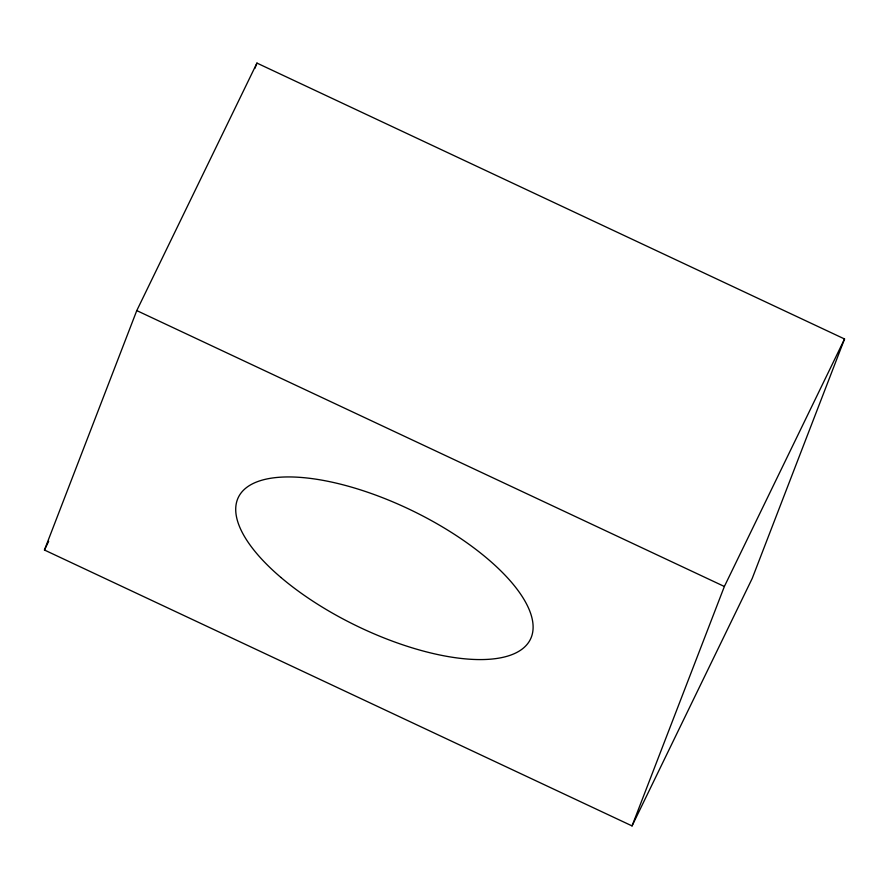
<?xml version="1.0" encoding="UTF-8"?>
<svg xmlns="http://www.w3.org/2000/svg" width="889" height="889" viewBox="0 0 889 889"><rect width="100%" height="100%" fill="white"/><g stroke="black" fill="none" stroke-linecap="round" stroke-linejoin="round"><path stroke-width="1.33" d="M44.45 550.024L136.773 310.594L256.954 63.086L844.55 338.976L752.227 578.406L632.046 825.914L44.45 550.024L48.673 541.312M254.954 68.264L256.954 63.086M632.046 825.914L724.368 586.484L844.55 338.976M136.773 310.594L724.368 586.484M280.957 577.483A162.365 63.964 25.9 0 0 528.644 642.325A162.365 63.964 25.9 0 0 343.632 484.961A162.365 63.964 25.9 0 0 280.957 577.483"/></g></svg>
